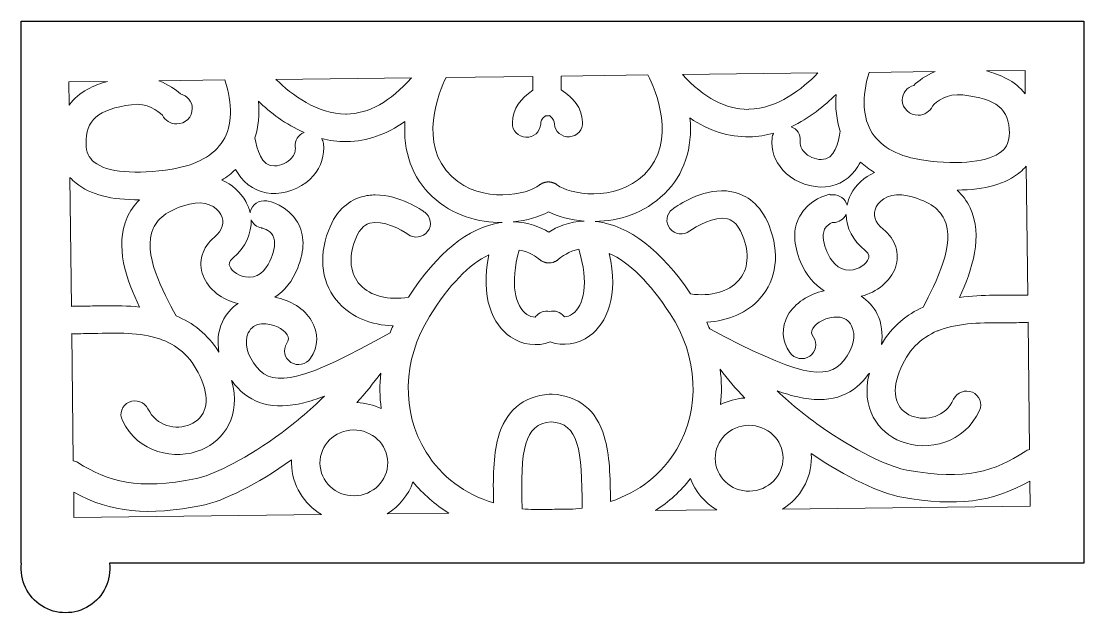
# Model space of a CAD drawing. Header units: millimetres. Extents: x 6889 to 10209, y 7111 to 8493.
# Drawn here: x 8997.3 to 9297.3, y 7632.6 to 7799.6 of the extents above; entities that cross this region are included whole.
import ezdxf

# ---------------------------------------------------------------- set-up
doc = ezdxf.new("R2010")
doc.units = ezdxf.units.MM
doc.layers.add('Layer 1', color=7, linetype='Continuous')

msp = doc.modelspace()

# ---------------------------------------------------------------- linework, layer by layer
at = {"color": 3}
msp.add_lwpolyline([(9297.34, 7799.55), (9297.34, 7646.55), (9022.25, 7646.55, -1.128152), (8997.43, 7646.55), (8997.34, 7646.55), (8997.34, 7799.55)], format="xyb", close=True, dxfattribs=at)
at = {"layer": 'Layer 1', "lineweight": 0}
for points, knots in [([(9236.72, 7785.12), (9236.72, 7785.12), (9255.35, 7785.34), (9255.35, 7785.34), (9252.68, 7784.27), (9250.67, 7782.72), (9249.35, 7781.46), (9247.46, 7780.95), (9246.08, 7779.26), (9246.11, 7777.27), (9246.13, 7774.9), (9248.14, 7772.99), (9250.59, 7773.02), (9252.39, 7773.04), (9253.92, 7774.1), (9254.6, 7775.59), (9255.76, 7776.81), (9258.72, 7779.28), (9263.2, 7778.76), (9272.76, 7777.67), (9276.31, 7774.75), (9276.33, 7767.98), (9276.34, 7765.72), (9275.64, 7764.07), (9274.14, 7762.8), (9270.61, 7759.82), (9262.6, 7758.91), (9252.17, 7760.33), (9245.31, 7761.26), (9240.29, 7763.91), (9237.64, 7768), (9234.9, 7772.23), (9234.59, 7778.14), (9236.72, 7785.12)], [0, 0, 0, 0, 1, 1, 1, 2, 2, 2, 3, 3, 3, 4, 4, 4, 5, 5, 5, 6, 6, 6, 7, 7, 7, 8, 8, 8, 9, 9, 9, 10, 10, 10, 11, 11, 11, 11]), ([(9280.76, 7785.63), (9280.76, 7785.63), (9280.84, 7779.08), (9280.84, 7779.08), (9277.89, 7782.79), (9273.56, 7784.58), (9269.86, 7785.51), (9269.86, 7785.51), (9280.76, 7785.63), (9280.76, 7785.63)], [0, 0, 0, 0, 1, 1, 1, 2, 2, 2, 3, 3, 3, 3]), ([(9010.78, 7782.46), (9010.78, 7782.46), (9021.69, 7782.59), (9021.69, 7782.59), (9018.01, 7781.58), (9013.72, 7779.68), (9010.86, 7775.9), (9010.86, 7775.9), (9010.78, 7782.46), (9010.78, 7782.46)], [0, 0, 0, 0, 1, 1, 1, 2, 2, 2, 3, 3, 3, 3]), ([(9037.18, 7773.03), (9037.89, 7771.55), (9039.45, 7770.54), (9041.24, 7770.56), (9043.69, 7770.59), (9045.65, 7772.54), (9045.63, 7774.91), (9045.6, 7776.91), (9044.19, 7778.56), (9042.29, 7779.03), (9040.93, 7780.25), (9038.89, 7781.75), (9036.2, 7782.76), (9036.2, 7782.76), (9054.83, 7782.98), (9054.83, 7782.98), (9057.12, 7776.05), (9056.94, 7770.14), (9054.31, 7765.84), (9051.76, 7761.69), (9046.8, 7758.92), (9039.96, 7757.83), (9029.57, 7756.17), (9021.54, 7756.89), (9017.94, 7759.79), (9016.41, 7761.02), (9015.67, 7762.66), (9015.63, 7764.92), (9015.49, 7771.68), (9018.97, 7774.68), (9028.5, 7776), (9032.97, 7776.62), (9035.98, 7774.22), (9037.18, 7773.03)], [0, 0, 0, 0, 1, 1, 1, 2, 2, 2, 3, 3, 3, 4, 4, 4, 5, 5, 5, 6, 6, 6, 7, 7, 7, 8, 8, 8, 9, 9, 9, 10, 10, 10, 11, 11, 11, 11]), ([(9107.48, 7783.6), (9101.61, 7776.87), (9095.46, 7773.42), (9089.15, 7773.35), (9089.15, 7773.35), (9089.02, 7773.35), (9089.02, 7773.35), (9080.94, 7773.32), (9073.73, 7778.76), (9069.25, 7783.15), (9069.25, 7783.15), (9107.48, 7783.6), (9107.48, 7783.6)], [0, 0, 0, 0, 1, 1, 1, 2, 2, 2, 3, 3, 3, 4, 4, 4, 4]), ([(9117.27, 7783.71), (9117.27, 7783.71), (9141.77, 7784), (9141.77, 7784), (9141.77, 7784), (9141.82, 7780.1), (9141.82, 7780.1), (9138.31, 7777.51), (9136.2, 7775.21), (9136.01, 7770.84), (9135.91, 7768.69), (9137.62, 7766.88), (9139.82, 7766.79), (9142.03, 7766.7), (9143.9, 7768.36), (9144, 7770.5), (9144.04, 7771.33), (9144.06, 7771.79), (9145.34, 7772.89), (9145.53, 7772.87), (9145.71, 7772.85), (9145.9, 7772.85), (9146.1, 7772.86), (9146.28, 7772.88), (9146.46, 7772.9), (9147.77, 7771.83), (9147.81, 7771.38), (9147.87, 7770.54), (9148.01, 7768.4), (9149.92, 7766.8), (9152.12, 7766.94), (9154.33, 7767.08), (9156, 7768.93), (9155.85, 7771.07), (9155.55, 7775.44), (9153.38, 7777.68), (9149.82, 7780.19), (9149.82, 7780.19), (9149.77, 7784.09), (9149.77, 7784.09), (9149.77, 7784.09), (9174.28, 7784.38), (9174.28, 7784.38), (9176.27, 7780.46), (9182.8, 7765.67), (9173.28, 7756.33), (9164.92, 7748.12), (9151.76, 7750.86), (9148.72, 7753.3), (9148.7, 7753.31), (9148.69, 7753.32), (9148.67, 7753.33), (9148.6, 7753.38), (9148.54, 7753.43), (9148.47, 7753.48), (9148.43, 7753.51), (9148.39, 7753.53), (9148.34, 7753.56), (9148.28, 7753.6), (9148.21, 7753.64), (9148.14, 7753.68), (9148.09, 7753.71), (9148.04, 7753.74), (9148, 7753.76), (9147.93, 7753.79), (9147.87, 7753.82), (9147.8, 7753.85), (9147.74, 7753.87), (9147.69, 7753.9), (9147.63, 7753.92), (9147.57, 7753.94), (9147.51, 7753.96), (9147.45, 7753.98), (9147.39, 7754), (9147.32, 7754.02), (9147.26, 7754.04), (9147.2, 7754.05), (9147.15, 7754.07), (9147.09, 7754.08), (9147.02, 7754.1), (9146.95, 7754.11), (9146.88, 7754.12), (9146.82, 7754.13), (9146.76, 7754.14), (9146.71, 7754.15), (9146.64, 7754.16), (9146.57, 7754.17), (9146.5, 7754.17), (9146.44, 7754.18), (9146.38, 7754.18), (9146.32, 7754.18), (9146.25, 7754.18), (9146.19, 7754.19), (9146.13, 7754.19), (9146.06, 7754.18), (9145.99, 7754.18), (9145.92, 7754.18), (9145.86, 7754.17), (9145.8, 7754.17), (9145.75, 7754.16), (9145.67, 7754.16), (9145.6, 7754.14), (9145.53, 7754.13), (9145.48, 7754.12), (9145.42, 7754.12), (9145.37, 7754.11), (9145.3, 7754.09), (9145.22, 7754.07), (9145.15, 7754.05), (9145.1, 7754.04), (9145.05, 7754.03), (9144.99, 7754.01), (9144.93, 7753.99), (9144.86, 7753.97), (9144.79, 7753.94), (9144.73, 7753.93), (9144.68, 7753.91), (9144.63, 7753.88), (9144.57, 7753.86), (9144.51, 7753.83), (9144.45, 7753.81), (9144.39, 7753.78), (9144.32, 7753.75), (9144.26, 7753.72), (9144.22, 7753.69), (9144.16, 7753.66), (9144.11, 7753.63), (9144.05, 7753.59), (9143.98, 7753.55), (9143.92, 7753.51), (9143.88, 7753.48), (9143.83, 7753.45), (9143.79, 7753.42), (9143.73, 7753.37), (9143.66, 7753.32), (9143.6, 7753.27), (9143.58, 7753.26), (9143.56, 7753.25), (9143.55, 7753.24), (9140.57, 7750.73), (9127.48, 7747.68), (9118.92, 7755.69), (9109.19, 7764.8), (9115.36, 7779.74), (9117.27, 7783.71)], [0, 0, 0, 0, 1, 1, 1, 2, 2, 2, 3, 3, 3, 4, 4, 4, 5, 5, 5, 6, 6, 6, 7, 7, 7, 8, 8, 8, 9, 9, 9, 10, 10, 10, 11, 11, 11, 12, 12, 12, 13, 13, 13, 14, 14, 14, 15, 15, 15, 16, 16, 16, 17, 17, 17, 18, 18, 18, 19, 19, 19, 20, 20, 20, 21, 21, 21, 22, 22, 22, 23, 23, 23, 24, 24, 24, 25, 25, 25, 26, 26, 26, 27, 27, 27, 28, 28, 28, 29, 29, 29, 30, 30, 30, 31, 31, 31, 32, 32, 32, 33, 33, 33, 34, 34, 34, 35, 35, 35, 36, 36, 36, 37, 37, 37, 38, 38, 38, 39, 39, 39, 40, 40, 40, 41, 41, 41, 42, 42, 42, 43, 43, 43, 44, 44, 44, 45, 45, 45, 46, 46, 46, 47, 47, 47, 48, 48, 48, 48]), ([(9222.29, 7784.95), (9217.91, 7780.46), (9210.84, 7774.84), (9202.76, 7774.69), (9202.76, 7774.69), (9202.63, 7774.68), (9202.63, 7774.68), (9196.33, 7774.61), (9190.09, 7777.91), (9184.07, 7784.5), (9184.07, 7784.5), (9222.29, 7784.95), (9222.29, 7784.95)], [0, 0, 0, 0, 1, 1, 1, 2, 2, 2, 3, 3, 3, 4, 4, 4, 4]), ([(9064.28, 7776.98), (9067.62, 7773.81), (9072.01, 7770.41), (9077.18, 7768.16), (9075.54, 7767.52), (9074.47, 7765.87), (9074.7, 7764.09), (9074.84, 7762.96), (9074.5, 7761.9), (9073.68, 7760.94), (9072.56, 7759.65), (9070.73, 7758.78), (9068.89, 7758.69), (9065.12, 7758.47), (9063.78, 7763.64), (9063.33, 7766.61), (9064.32, 7769.76), (9064.64, 7773.24), (9064.28, 7776.98)], [0, 0, 0, 0, 1, 1, 1, 2, 2, 2, 3, 3, 3, 4, 4, 4, 5, 5, 5, 6, 6, 6, 6]), ([(9228.6, 7768.55), (9228.22, 7765.58), (9227.01, 7760.4), (9223.23, 7760.5), (9221.39, 7760.56), (9219.54, 7761.38), (9218.39, 7762.64), (9217.55, 7763.58), (9217.18, 7764.63), (9217.29, 7765.77), (9217.48, 7767.56), (9216.38, 7769.18), (9214.72, 7769.78), (9219.83, 7772.15), (9224.14, 7775.65), (9227.41, 7778.9), (9227.13, 7775.16), (9227.53, 7771.68), (9228.6, 7768.55)], [0, 0, 0, 0, 1, 1, 1, 2, 2, 2, 3, 3, 3, 4, 4, 4, 5, 5, 5, 6, 6, 6, 6]), ([(9059.38, 7755.42), (9061.88, 7752.32), (9065.42, 7750.72), (9069.33, 7750.94), (9073.37, 7751.16), (9077.29, 7753.04), (9079.81, 7755.96), (9082.05, 7758.56), (9083.05, 7761.78), (9082.64, 7765.04), (9082.58, 7765.55), (9082.41, 7766.02), (9082.17, 7766.45), (9084.36, 7765.89), (9086.66, 7765.58), (9089.05, 7765.59), (9089.05, 7765.59), (9089.25, 7765.59), (9089.25, 7765.59), (9094.99, 7765.66), (9100.48, 7767.57), (9105.69, 7771.29), (9105.08, 7762.69), (9107.71, 7755.4), (9113.37, 7750.1), (9119.22, 7744.62), (9126.52, 7742.7), (9133.11, 7742.75), (9132.96, 7742.73), (9132.82, 7742.71), (9132.67, 7742.69), (9123.52, 7741.32), (9114.78, 7734.25), (9106.66, 7721.64), (9100.98, 7720.69), (9095.96, 7721.95), (9093.01, 7725.14), (9090.2, 7728.18), (9089.69, 7732.67), (9091.58, 7737.77), (9093.07, 7741.76), (9095.06, 7742.34), (9095.72, 7742.54), (9099.4, 7743.63), (9104.87, 7740.56), (9106.48, 7739.41), (9108.25, 7738.12), (9110.75, 7738.48), (9112.08, 7740.2), (9113.4, 7741.91), (9113.04, 7744.35), (9111.27, 7745.63), (9110.45, 7746.22), (9104.15, 7750.61), (9097.27, 7750.53), (9096, 7750.52), (9094.71, 7750.35), (9093.43, 7749.97), (9090.46, 7749.11), (9086.41, 7746.74), (9084.06, 7740.39), (9081.16, 7732.6), (9082.26, 7725.14), (9087.06, 7719.95), (9090.76, 7715.95), (9096.18, 7713.75), (9102.31, 7713.58), (9102.03, 7712.93), (9101.76, 7712.28), (9101.52, 7711.62), (9077.26, 7698.05), (9068.73, 7695.88), (9063.84, 7701.86), (9061.1, 7705.23), (9060.2, 7708.85), (9061.44, 7711.54), (9062.16, 7713.11), (9063.5, 7714.03), (9065.22, 7714.14), (9068.45, 7714.34), (9071.42, 7712.72), (9072.42, 7711.06), (9072.92, 7710.23), (9072.88, 7709.5), (9072.3, 7708.62), (9071.1, 7706.82), (9071.63, 7704.42), (9073.48, 7703.25), (9075.33, 7702.09), (9077.81, 7702.61), (9079.01, 7704.41), (9081.24, 7707.74), (9081.36, 7711.6), (9079.33, 7714.98), (9077.3, 7718.35), (9073.32, 7720.8), (9068.91, 7721.61), (9071.67, 7723.37), (9073.91, 7726.2), (9075.4, 7729.92), (9077.4, 7734.96), (9077.39, 7739.3), (9075.36, 7742.83), (9072.6, 7747.64), (9067.26, 7748.72), (9066.66, 7748.83), (9064.49, 7749.22), (9062.4, 7747.82), (9062, 7745.72), (9061.98, 7745.64), (9061.97, 7745.56), (9061.96, 7745.49), (9061.72, 7746.55), (9061.32, 7747.6), (9060.76, 7748.62), (9059.26, 7751.38), (9056.84, 7753.45), (9053.95, 7754.69), (9055.38, 7755.59), (9056.69, 7756.61), (9057.85, 7757.73), (9058.31, 7756.89), (9058.82, 7756.12), (9059.38, 7755.42)], [0, 0, 0, 0, 1, 1, 1, 2, 2, 2, 3, 3, 3, 4, 4, 4, 5, 5, 5, 6, 6, 6, 7, 7, 7, 8, 8, 8, 9, 9, 9, 10, 10, 10, 11, 11, 11, 12, 12, 12, 13, 13, 13, 14, 14, 14, 15, 15, 15, 16, 16, 16, 17, 17, 17, 18, 18, 18, 19, 19, 19, 20, 20, 20, 21, 21, 21, 22, 22, 22, 23, 23, 23, 24, 24, 24, 25, 25, 25, 26, 26, 26, 27, 27, 27, 28, 28, 28, 29, 29, 29, 30, 30, 30, 31, 31, 31, 32, 32, 32, 33, 33, 33, 34, 34, 34, 35, 35, 35, 36, 36, 36, 37, 37, 37, 38, 38, 38, 39, 39, 39, 40, 40, 40, 41, 41, 41, 41]), ([(9186.15, 7772.24), (9191.51, 7768.6), (9197.12, 7766.82), (9202.92, 7766.93), (9205.31, 7766.97), (9207.59, 7767.34), (9209.77, 7767.95), (9209.54, 7767.52), (9209.39, 7767.04), (9209.33, 7766.53), (9209, 7763.27), (9210.08, 7760.07), (9212.38, 7757.53), (9214.97, 7754.66), (9218.93, 7752.87), (9222.97, 7752.74), (9226.89, 7752.62), (9230.39, 7754.3), (9232.82, 7757.46), (9233.36, 7758.18), (9233.85, 7758.96), (9234.29, 7759.81), (9235.48, 7758.71), (9236.81, 7757.73), (9238.26, 7756.86), (9235.4, 7755.55), (9233.03, 7753.42), (9231.59, 7750.63), (9231.08, 7749.65), (9230.72, 7748.63), (9230.5, 7747.61), (9230.06, 7749.34), (9228.44, 7750.61), (9226.52, 7750.59), (9226.25, 7750.59), (9225.99, 7750.56), (9225.73, 7750.5), (9225.73, 7750.5), (9225.69, 7750.7), (9225.69, 7750.7), (9225.1, 7750.58), (9219.78, 7749.37), (9217.13, 7744.5), (9215.18, 7740.92), (9215.28, 7736.58), (9217.4, 7731.59), (9218.97, 7727.9), (9221.28, 7725.13), (9224.09, 7723.44), (9219.7, 7722.52), (9215.77, 7719.98), (9213.82, 7716.56), (9211.87, 7713.13), (9212.08, 7709.28), (9214.39, 7706), (9215.63, 7704.23), (9218.12, 7703.77), (9219.95, 7704.98), (9221.77, 7706.18), (9222.24, 7708.6), (9221, 7710.37), (9220.39, 7711.23), (9220.34, 7711.96), (9220.82, 7712.81), (9221.79, 7714.49), (9224.72, 7716.17), (9227.95, 7716.05), (9229.67, 7715.99), (9231.03, 7715.1), (9231.79, 7713.54), (9233.1, 7710.88), (9232.28, 7707.25), (9229.61, 7703.81), (9224.87, 7697.71), (9216.29, 7699.68), (9191.72, 7712.68), (9191.45, 7713.33), (9191.17, 7713.98), (9190.88, 7714.62), (9197.01, 7714.93), (9202.37, 7717.26), (9205.98, 7721.35), (9210.66, 7726.65), (9211.57, 7734.13), (9208.5, 7741.85), (9206, 7748.14), (9201.89, 7750.42), (9198.9, 7751.21), (9197.61, 7751.56), (9196.32, 7751.7), (9195.05, 7751.68), (9188.17, 7751.6), (9181.97, 7747.06), (9181.17, 7746.45), (9179.44, 7745.13), (9179.13, 7742.7), (9180.49, 7741.01), (9181.84, 7739.33), (9184.35, 7739.03), (9186.09, 7740.34), (9187.69, 7741.54), (9193.08, 7744.73), (9196.79, 7743.73), (9197.45, 7743.55), (9199.46, 7743.01), (9201.03, 7739.05), (9203.05, 7734), (9202.65, 7729.51), (9199.9, 7726.39), (9197.03, 7723.14), (9192.04, 7721.76), (9186.34, 7722.58), (9177.93, 7734.99), (9169.02, 7741.86), (9159.84, 7743.01), (9159.69, 7743.03), (9159.55, 7743.04), (9159.4, 7743.06), (9165.99, 7743.16), (9173.24, 7745.26), (9178.97, 7750.87), (9184.5, 7756.3), (9186.96, 7763.66), (9186.15, 7772.24)], [0, 0, 0, 0, 1, 1, 1, 2, 2, 2, 3, 3, 3, 4, 4, 4, 5, 5, 5, 6, 6, 6, 7, 7, 7, 8, 8, 8, 9, 9, 9, 10, 10, 10, 11, 11, 11, 12, 12, 12, 13, 13, 13, 14, 14, 14, 15, 15, 15, 16, 16, 16, 17, 17, 17, 18, 18, 18, 19, 19, 19, 20, 20, 20, 21, 21, 21, 22, 22, 22, 23, 23, 23, 24, 24, 24, 25, 25, 25, 26, 26, 26, 27, 27, 27, 28, 28, 28, 29, 29, 29, 30, 30, 30, 31, 31, 31, 32, 32, 32, 33, 33, 33, 34, 34, 34, 35, 35, 35, 36, 36, 36, 37, 37, 37, 38, 38, 38, 39, 39, 39, 40, 40, 40, 41, 41, 41, 41]), ([(9281.51, 7722.21), (9281.28, 7722.25), (9281.04, 7722.26), (9280.8, 7722.25), (9279.13, 7722.21), (9277.39, 7722.21), (9275.54, 7722.21), (9274.37, 7722.21), (9273.15, 7722.21), (9271.91, 7722.19), (9268.82, 7722.16), (9265.54, 7722.03), (9262.27, 7721.59), (9265.87, 7729.36), (9268.98, 7739.01), (9265.23, 7746.92), (9264.34, 7748.78), (9263.11, 7750.44), (9261.58, 7751.9), (9269.49, 7751.94), (9275.47, 7753.63), (9279.39, 7756.96), (9280.01, 7757.48), (9280.57, 7758.04), (9281.08, 7758.64), (9281.08, 7758.64), (9281.51, 7722.21), (9281.51, 7722.21)], [0, 0, 0, 0, 1, 1, 1, 2, 2, 2, 3, 3, 3, 4, 4, 4, 5, 5, 5, 6, 6, 6, 7, 7, 7, 8, 8, 8, 9, 9, 9, 9]), ([(9011.1, 7755.47), (9011.62, 7754.88), (9012.2, 7754.33), (9012.83, 7753.82), (9016.83, 7750.59), (9022.84, 7749.04), (9030.75, 7749.18), (9029.25, 7747.69), (9028.07, 7746.01), (9027.23, 7744.12), (9023.66, 7736.12), (9027, 7726.55), (9030.77, 7718.87), (9027.49, 7719.23), (9024.22, 7719.28), (9021.12, 7719.24), (9019.88, 7719.23), (9018.67, 7719.2), (9017.5, 7719.17), (9015.65, 7719.13), (9013.9, 7719.09), (9012.24, 7719.09), (9012.24, 7719.09), (9012.16, 7719.09), (9012.16, 7719.09), (9011.95, 7719.09), (9011.74, 7719.07), (9011.53, 7719.04), (9011.53, 7719.04), (9011.1, 7755.47), (9011.1, 7755.47)], [0, 0, 0, 0, 1, 1, 1, 2, 2, 2, 3, 3, 3, 4, 4, 4, 5, 5, 5, 6, 6, 6, 7, 7, 7, 8, 8, 8, 9, 9, 9, 10, 10, 10, 10]), ([(9053.16, 7706.12), (9049.92, 7711.28), (9045.71, 7714.44), (9041.09, 7716.36), (9037.29, 7723.22), (9031.47, 7734.09), (9034.57, 7741.04), (9036.01, 7744.26), (9039.36, 7746.52), (9044.81, 7747.92), (9049.22, 7749.06), (9052.44, 7747.27), (9053.69, 7744.99), (9054.84, 7742.87), (9054.19, 7740.56), (9051.9, 7738.64), (9048.41, 7735.7), (9047.21, 7731.63), (9048.69, 7727.74), (9050.16, 7723.86), (9054.07, 7720.84), (9058.55, 7719.86), (9056.66, 7718.62), (9055.13, 7716.87), (9054.13, 7714.7), (9052.91, 7712.05), (9052.61, 7709.1), (9053.16, 7706.12)], [0, 0, 0, 0, 1, 1, 1, 2, 2, 2, 3, 3, 3, 4, 4, 4, 5, 5, 5, 6, 6, 6, 7, 7, 7, 8, 8, 8, 9, 9, 9, 9]), ([(9240.68, 7740.86), (9238.35, 7742.72), (9237.65, 7745.02), (9238.75, 7747.16), (9239.94, 7749.47), (9243.12, 7751.34), (9247.55, 7750.31), (9253.04, 7749.03), (9256.44, 7746.86), (9257.96, 7743.67), (9261.22, 7736.8), (9255.66, 7725.79), (9252.02, 7718.85), (9247.45, 7716.81), (9243.31, 7713.55), (9240.19, 7708.32), (9240.68, 7711.32), (9240.3, 7714.26), (9239.02, 7716.88), (9237.97, 7719.02), (9236.4, 7720.74), (9234.48, 7721.93), (9238.94, 7723.01), (9242.77, 7726.13), (9244.16, 7730.04), (9245.54, 7733.96), (9244.24, 7738.01), (9240.68, 7740.86)], [0, 0, 0, 0, 1, 1, 1, 2, 2, 2, 3, 3, 3, 4, 4, 4, 5, 5, 5, 6, 6, 6, 7, 7, 7, 8, 8, 8, 9, 9, 9, 9]), ([(9056.19, 7730.43), (9056.05, 7730.81), (9055.75, 7731.6), (9057.14, 7732.77), (9060.67, 7735.74), (9062.44, 7739.64), (9062.23, 7743.52), (9062.74, 7742.35), (9063.82, 7741.44), (9065.2, 7741.2), (9065.22, 7741.19), (9067.44, 7740.68), (9068.38, 7739.04), (9069.39, 7737.28), (9068.7, 7734.63), (9067.94, 7732.71), (9066.95, 7730.25), (9065.07, 7727.33), (9061.69, 7727.29), (9061.69, 7727.29), (9061.58, 7727.29), (9061.58, 7727.29), (9059.06, 7727.31), (9056.76, 7728.93), (9056.19, 7730.43)], [0, 0, 0, 0, 1, 1, 1, 2, 2, 2, 3, 3, 3, 4, 4, 4, 5, 5, 5, 6, 6, 6, 7, 7, 7, 8, 8, 8, 8]), ([(9146.29, 7740.04), (9143.96, 7741.43), (9140.54, 7742.84), (9136.23, 7742.91), (9140.14, 7743.31), (9143.64, 7744.37), (9146.22, 7745.71), (9148.83, 7744.43), (9152.36, 7743.46), (9156.28, 7743.15), (9151.97, 7742.97), (9148.59, 7741.49), (9146.29, 7740.04)], [0, 0, 0, 0, 1, 1, 1, 2, 2, 2, 3, 3, 3, 4, 4, 4, 4]), ([(9236.59, 7732.55), (9236.05, 7731.04), (9233.79, 7729.36), (9231.28, 7729.28), (9227.83, 7729.18), (9225.85, 7732.1), (9224.79, 7734.56), (9224, 7736.43), (9223.24, 7739.04), (9224.18, 7740.83), (9224.69, 7741.79), (9225.61, 7742.38), (9226.33, 7742.72), (9226.42, 7742.72), (9226.52, 7742.71), (9226.61, 7742.71), (9228.22, 7742.73), (9229.6, 7743.66), (9230.24, 7744.98), (9230.29, 7741.27), (9232.14, 7737.63), (9235.59, 7734.87), (9237, 7733.73), (9236.72, 7732.94), (9236.59, 7732.55)], [0, 0, 0, 0, 1, 1, 1, 2, 2, 2, 3, 3, 3, 4, 4, 4, 5, 5, 5, 6, 6, 6, 7, 7, 7, 8, 8, 8, 8]), ([(9161.97, 7682.28), (9159.74, 7689.78), (9154.78, 7693.81), (9147.23, 7694.26), (9147.22, 7694.26), (9147.21, 7694.26), (9147.2, 7694.26), (9147.17, 7694.27), (9147.13, 7694.27), (9147.1, 7694.27), (9147.02, 7694.28), (9146.93, 7694.28), (9146.85, 7694.28), (9146.85, 7694.28), (9146.83, 7694.28), (9146.83, 7694.28), (9146.83, 7694.28), (9146.83, 7694.28), (9146.83, 7694.28), (9146.83, 7694.28), (9146.83, 7694.28), (9146.82, 7694.28), (9146.82, 7694.28), (9146.81, 7694.28), (9146.81, 7694.28), (9146.72, 7694.28), (9146.64, 7694.27), (9146.56, 7694.26), (9146.52, 7694.26), (9146.49, 7694.26), (9146.45, 7694.26), (9146.45, 7694.26), (9146.44, 7694.26), (9146.43, 7694.25), (9138.89, 7693.62), (9134.02, 7689.48), (9131.97, 7681.93), (9130.58, 7676.82), (9130.54, 7670.42), (9130.69, 7663.55), (9122.57, 7666.06), (9115.96, 7670.96), (9111.64, 7677.9), (9104.6, 7689.2), (9104.96, 7703.87), (9112.59, 7716.18), (9118.09, 7725.06), (9123.82, 7730.98), (9129.39, 7733.61), (9126.83, 7721.56), (9130.54, 7713.86), (9135.46, 7710.47), (9138.88, 7708.11), (9142.99, 7707.64), (9146.65, 7709.01), (9150.35, 7707.72), (9154.44, 7708.29), (9157.81, 7710.73), (9162.65, 7714.23), (9166.18, 7722.02), (9163.34, 7734.01), (9168.97, 7731.51), (9174.84, 7725.73), (9180.55, 7716.98), (9188.46, 7704.85), (9189.17, 7690.2), (9182.4, 7678.73), (9178.24, 7671.7), (9171.74, 7666.64), (9163.69, 7663.94), (9163.68, 7670.81), (9163.48, 7677.2), (9161.97, 7682.28)], [0, 0, 0, 0, 1, 1, 1, 2, 2, 2, 3, 3, 3, 4, 4, 4, 5, 5, 5, 6, 6, 6, 7, 7, 7, 8, 8, 8, 9, 9, 9, 10, 10, 10, 11, 11, 11, 12, 12, 12, 13, 13, 13, 14, 14, 14, 15, 15, 15, 16, 16, 16, 17, 17, 17, 18, 18, 18, 19, 19, 19, 20, 20, 20, 21, 21, 21, 22, 22, 22, 23, 23, 23, 24, 24, 24, 24]), ([(9153.03, 7716.95), (9152.28, 7716.41), (9151.48, 7716.13), (9150.69, 7716.1), (9150.65, 7716.16), (9150.61, 7716.22), (9150.56, 7716.28), (9149.57, 7717.49), (9148, 7717.96), (9146.55, 7717.65), (9145.1, 7717.93), (9143.54, 7717.41), (9142.58, 7716.19), (9142.53, 7716.13), (9142.5, 7716.07), (9142.45, 7716.01), (9141.66, 7716.01), (9140.86, 7716.27), (9140.1, 7716.8), (9136.89, 7719), (9135.17, 7725.39), (9137.97, 7734.97), (9140.84, 7734.47), (9142.81, 7733.05), (9143.69, 7732.29), (9143.69, 7732.29), (9143.7, 7732.29), (9143.7, 7732.29), (9143.77, 7732.22), (9143.85, 7732.17), (9143.93, 7732.11), (9143.95, 7732.09), (9143.98, 7732.06), (9144.02, 7732.04), (9144.1, 7731.98), (9144.19, 7731.93), (9144.28, 7731.87), (9144.31, 7731.86), (9144.33, 7731.85), (9144.35, 7731.83), (9144.44, 7731.78), (9144.53, 7731.74), (9144.62, 7731.7), (9144.65, 7731.69), (9144.67, 7731.67), (9144.7, 7731.66), (9144.78, 7731.62), (9144.86, 7731.59), (9144.95, 7731.56), (9144.98, 7731.55), (9145.03, 7731.53), (9145.07, 7731.52), (9145.14, 7731.5), (9145.21, 7731.48), (9145.28, 7731.46), (9145.33, 7731.45), (9145.39, 7731.43), (9145.44, 7731.42), (9145.53, 7731.39), (9145.62, 7731.38), (9145.72, 7731.37), (9145.75, 7731.36), (9145.78, 7731.36), (9145.82, 7731.35), (9146.57, 7731.25), (9147.34, 7731.37), (9148.04, 7731.69), (9148.05, 7731.69), (9148.06, 7731.69), (9148.07, 7731.7), (9148.14, 7731.72), (9148.2, 7731.76), (9148.27, 7731.8), (9148.32, 7731.83), (9148.37, 7731.85), (9148.42, 7731.88), (9148.46, 7731.9), (9148.5, 7731.93), (9148.55, 7731.96), (9148.61, 7732.01), (9148.68, 7732.05), (9148.75, 7732.1), (9148.79, 7732.12), (9148.82, 7732.16), (9148.86, 7732.19), (9148.93, 7732.24), (9149, 7732.29), (9149.06, 7732.35), (9149.06, 7732.35), (9149.07, 7732.35), (9149.07, 7732.36), (9149.93, 7733.13), (9151.87, 7734.59), (9154.73, 7735.17), (9157.75, 7725.66), (9156.18, 7719.23), (9153.03, 7716.95)], [0, 0, 0, 0, 1, 1, 1, 2, 2, 2, 3, 3, 3, 4, 4, 4, 5, 5, 5, 6, 6, 6, 7, 7, 7, 8, 8, 8, 9, 9, 9, 10, 10, 10, 11, 11, 11, 12, 12, 12, 13, 13, 13, 14, 14, 14, 15, 15, 15, 16, 16, 16, 17, 17, 17, 18, 18, 18, 19, 19, 19, 20, 20, 20, 21, 21, 21, 22, 22, 22, 23, 23, 23, 24, 24, 24, 25, 25, 25, 26, 26, 26, 27, 27, 27, 28, 28, 28, 29, 29, 29, 30, 30, 30, 31, 31, 31, 32, 32, 32, 32]), ([(9282.02, 7678.65), (9281.58, 7678.54), (9281.16, 7678.36), (9280.76, 7678.1), (9272.11, 7672.41), (9264.24, 7669.88), (9247.41, 7672.81), (9243.24, 7673.54), (9234.64, 7677.26), (9224.82, 7683.93), (9219.67, 7687.43), (9214.91, 7691.25), (9210.74, 7695.21), (9212.81, 7694.48), (9214.77, 7693.89), (9216.61, 7693.48), (9225.21, 7691.57), (9231.54, 7693.42), (9236, 7699.14), (9236.28, 7699.51), (9236.55, 7699.87), (9236.8, 7700.24), (9234.3, 7690.32), (9239.26, 7683.45), (9245.8, 7680.89), (9253.35, 7677.93), (9263.69, 7680.4), (9267.92, 7689.68), (9268.81, 7691.64), (9267.9, 7693.93), (9265.88, 7694.8), (9263.86, 7695.66), (9261.5, 7694.78), (9260.6, 7692.82), (9258.33, 7687.85), (9252.82, 7686.51), (9248.8, 7688.09), (9244.29, 7689.85), (9242.95, 7694.48), (9245.22, 7700.46), (9247.61, 7706.75), (9251.39, 7710.21), (9255.99, 7712.12), (9256.29, 7712.2), (9256.58, 7712.31), (9256.86, 7712.45), (9262.31, 7714.44), (9268.82, 7714.44), (9275.54, 7714.44), (9277.44, 7714.45), (9279.25, 7714.45), (9281.03, 7714.49), (9281.23, 7714.5), (9281.42, 7714.52), (9281.6, 7714.55), (9281.6, 7714.55), (9282.02, 7678.65), (9282.02, 7678.65)], [0, 0, 0, 0, 1, 1, 1, 2, 2, 2, 3, 3, 3, 4, 4, 4, 5, 5, 5, 6, 6, 6, 7, 7, 7, 8, 8, 8, 9, 9, 9, 10, 10, 10, 11, 11, 11, 12, 12, 12, 13, 13, 13, 14, 14, 14, 15, 15, 15, 16, 16, 16, 17, 17, 17, 18, 18, 18, 19, 19, 19, 19]), ([(9011.62, 7711.37), (9011.8, 7711.35), (9011.99, 7711.33), (9012.18, 7711.33), (9013.97, 7711.32), (9015.77, 7711.37), (9017.68, 7711.41), (9024.39, 7711.57), (9030.91, 7711.72), (9036.4, 7709.86), (9036.68, 7709.72), (9036.97, 7709.62), (9037.28, 7709.54), (9041.92, 7707.75), (9045.78, 7704.38), (9048.31, 7698.15), (9050.73, 7692.22), (9049.5, 7687.56), (9045.03, 7685.69), (9041.05, 7684.02), (9035.5, 7685.22), (9033.12, 7690.14), (9032.18, 7692.08), (9029.79, 7692.91), (9027.79, 7691.99), (9025.8, 7691.08), (9024.94, 7688.77), (9025.88, 7686.83), (9030.33, 7677.66), (9040.73, 7675.43), (9048.2, 7678.56), (9054.68, 7681.28), (9059.48, 7688.27), (9056.74, 7698.12), (9057, 7697.76), (9057.28, 7697.4), (9057.57, 7697.04), (9062.16, 7691.43), (9068.54, 7689.72), (9077.09, 7691.84), (9078.91, 7692.3), (9080.86, 7692.93), (9082.92, 7693.7), (9078.84, 7689.65), (9074.17, 7685.71), (9069.1, 7682.09), (9059.44, 7675.2), (9050.93, 7671.28), (9046.78, 7670.45), (9030.03, 7667.13), (9022.1, 7669.47), (9013.31, 7674.95), (9012.91, 7675.2), (9012.48, 7675.38), (9012.04, 7675.47), (9012.04, 7675.47), (9011.62, 7711.37), (9011.62, 7711.37)], [0, 0, 0, 0, 1, 1, 1, 2, 2, 2, 3, 3, 3, 4, 4, 4, 5, 5, 5, 6, 6, 6, 7, 7, 7, 8, 8, 8, 9, 9, 9, 10, 10, 10, 11, 11, 11, 12, 12, 12, 13, 13, 13, 14, 14, 14, 15, 15, 15, 16, 16, 16, 17, 17, 17, 18, 18, 18, 19, 19, 19, 19]), ([(9194.67, 7701.37), (9196.75, 7698.55), (9199.09, 7695.81), (9201.61, 7693.18), (9199.15, 7693.02), (9196.84, 7692.35), (9194.77, 7691.31), (9195.13, 7694.63), (9195.1, 7698), (9194.67, 7701.37)], [0, 0, 0, 0, 1, 1, 1, 2, 2, 2, 3, 3, 3, 3]), ([(9098.97, 7690.18), (9096.87, 7691.18), (9094.55, 7691.79), (9092.09, 7691.89), (9094.54, 7694.58), (9096.82, 7697.37), (9098.84, 7700.24), (9098.49, 7696.87), (9098.53, 7693.49), (9098.97, 7690.18)], [0, 0, 0, 0, 1, 1, 1, 2, 2, 2, 3, 3, 3, 3]), ([(9155.69, 7662.11), (9154.55, 7661.96), (9153.4, 7661.85), (9152.23, 7661.78), (9151.43, 7661.8), (9150.63, 7661.81), (9149.82, 7661.81), (9148.96, 7661.8), (9148.08, 7661.77), (9147.21, 7661.72), (9146.33, 7661.75), (9145.47, 7661.75), (9144.61, 7661.74), (9143.79, 7661.73), (9142.99, 7661.7), (9142.19, 7661.66), (9141.02, 7661.71), (9139.87, 7661.79), (9138.73, 7661.91), (9138.34, 7678.68), (9139.15, 7685.73), (9146.92, 7686.5), (9154.71, 7685.92), (9155.68, 7678.88), (9155.69, 7662.11)], [0, 0, 0, 0, 1, 1, 1, 2, 2, 2, 3, 3, 3, 4, 4, 4, 5, 5, 5, 6, 6, 6, 7, 7, 7, 8, 8, 8, 8]), ([(9091.35, 7665.58), (9086.07, 7665.51), (9081.73, 7669.63), (9081.67, 7674.75), (9081.61, 7679.87), (9085.85, 7684.09), (9091.13, 7684.16), (9096.41, 7684.22), (9100.76, 7680.1), (9100.82, 7674.98), (9100.88, 7669.86), (9096.63, 7665.64), (9091.35, 7665.58)], [0, 0, 0, 0, 1, 1, 1, 2, 2, 2, 3, 3, 3, 4, 4, 4, 4]), ([(9202.97, 7666.89), (9197.68, 7666.83), (9193.34, 7670.94), (9193.28, 7676.07), (9193.22, 7681.19), (9197.47, 7685.41), (9202.75, 7685.47), (9208.03, 7685.53), (9212.37, 7681.41), (9212.43, 7676.29), (9212.49, 7671.17), (9208.25, 7666.95), (9202.97, 7666.89)], [0, 0, 0, 0, 1, 1, 1, 2, 2, 2, 3, 3, 3, 4, 4, 4, 4]), ([(9282.21, 7662.64), (9282.21, 7662.64), (9212.31, 7661.82), (9212.31, 7661.82), (9217.25, 7664.89), (9220.5, 7670.29), (9220.43, 7676.38), (9220.43, 7676.76), (9220.41, 7677.12), (9220.38, 7677.48), (9230.28, 7670.76), (9239.99, 7666.22), (9246, 7665.17), (9261.4, 7662.49), (9271.6, 7663.71), (9282.13, 7669.75), (9282.13, 7669.75), (9282.21, 7662.64), (9282.21, 7662.64)], [0, 0, 0, 0, 1, 1, 1, 2, 2, 2, 3, 3, 3, 4, 4, 4, 5, 5, 5, 6, 6, 6, 6]), ([(9012.15, 7666.57), (9022.81, 7660.78), (9033.03, 7659.8), (9048.37, 7662.85), (9054.36, 7664.03), (9063.95, 7668.8), (9073.69, 7675.76), (9073.67, 7675.4), (9073.66, 7675.03), (9073.67, 7674.66), (9073.74, 7668.56), (9077.12, 7663.24), (9082.13, 7660.29), (9082.13, 7660.29), (9012.23, 7659.46), (9012.23, 7659.46), (9012.23, 7659.46), (9012.15, 7666.57), (9012.15, 7666.57)], [0, 0, 0, 0, 1, 1, 1, 2, 2, 2, 3, 3, 3, 4, 4, 4, 5, 5, 5, 6, 6, 6, 6]), ([(9100.69, 7660.5), (9104.06, 7662.6), (9106.64, 7665.78), (9107.93, 7669.52), (9110.8, 7666.03), (9114.21, 7663.08), (9118.06, 7660.71), (9118.06, 7660.71), (9100.69, 7660.5), (9100.69, 7660.5)], [0, 0, 0, 0, 1, 1, 1, 2, 2, 2, 3, 3, 3, 3]), ([(9176.38, 7661.39), (9180.18, 7663.85), (9183.51, 7666.88), (9186.3, 7670.44), (9187.67, 7666.73), (9190.33, 7663.61), (9193.75, 7661.6), (9193.75, 7661.6), (9176.38, 7661.39), (9176.38, 7661.39)], [0, 0, 0, 0, 1, 1, 1, 2, 2, 2, 3, 3, 3, 3])]:
    msp.add_open_spline(points, degree=3, knots=knots, dxfattribs=at)

doc.saveas('drawing.dxf')
